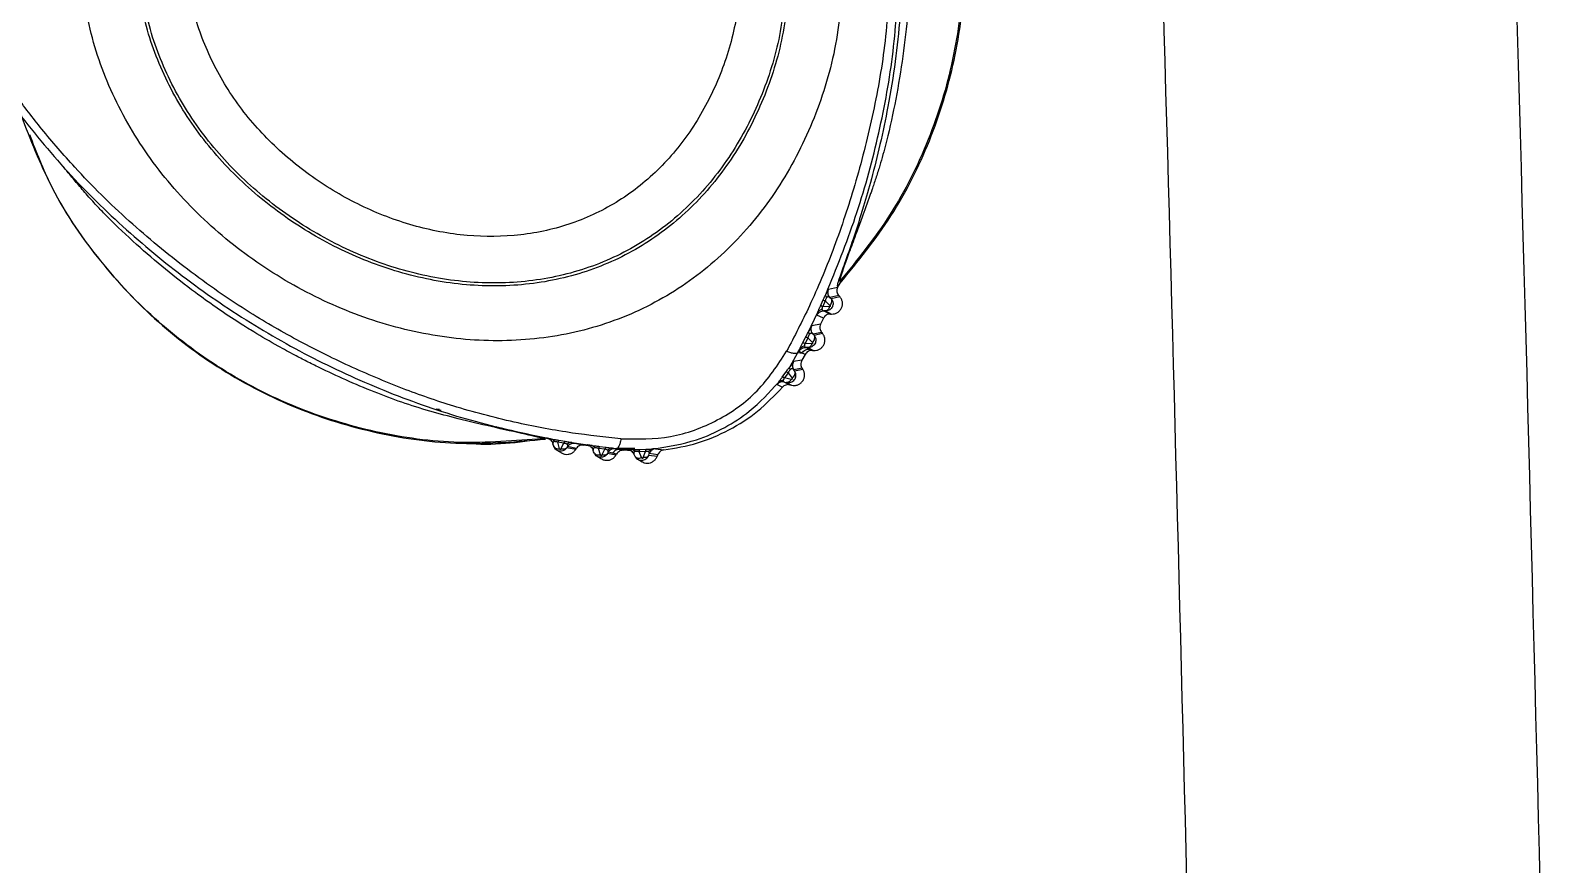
# Model space of a CAD drawing. Extents: x 409 to 498, y 628 to 778.
# Drawn here: x 490.764 to 494.781, y 705.329 to 707.518 of the extents above; entities that cross this region are included whole.
import ezdxf

# ---------------------------------------------------------------- set-up
doc = ezdxf.new("R2010")
doc.units = 0
doc.header["$MEASUREMENT"] = 0
doc.layers.add('1', color=4, linetype='Continuous')
doc.layers.add('GEOMETRY', color=4, linetype='Continuous', lineweight=25)

# ---------------------------------------------------------------- blocks, each defined once
blk = doc.blocks.new('2026_PULSE')
at = {"layer": 'GEOMETRY'}
for p, q in [((84.3044, 61.8835), (84.3113, 61.8944)), ((84.3106, 61.8992), (84.3113, 61.8944)), ((84.2809, 61.8782), (84.2795, 61.8761)), ((84.3042, 61.8831), (84.2809, 61.8782)), ((84.3078, 61.862), (84.2845, 61.8569)), ((84.2845, 61.8569), (84.2875, 61.854)), ((84.2875, 61.854), (84.3101, 61.8596)), ((84.2875, 61.854), (84.2913, 61.8481)), ((84.3037, 61.8884), (84.3044, 61.8835)), ((84.3044, 61.8835), (84.3042, 61.8831)), ((84.3101, 61.8596), (84.3078, 61.862)), ((84.2503, 61.8105), (84.2506, 61.8125)), ((84.2675, 61.8022), (84.2503, 61.8105)), ((84.2594, 61.8344), (84.266, 61.8489)), ((84.2722, 61.8479), (84.2657, 61.8334)), ((84.2835, 61.8326), (84.2657, 61.8334)), ((84.2726, 61.8216), (84.2688, 61.8218)), ((84.2688, 61.8218), (84.286, 61.8134)), ((84.2722, 61.8479), (84.2847, 61.8353)), ((84.2726, 61.8216), (84.2888, 61.8133)), ((84.286, 61.8134), (84.2888, 61.8133)), ((84.26, 61.7866), (84.2374, 61.7821)), ((84.2675, 61.8022), (84.26, 61.7866)), ((84.2127, 61.7369), (84.2201, 61.7516)), ((84.2268, 61.7512), (84.2194, 61.7365)), ((84.2371, 61.7351), (84.2194, 61.7365)), ((84.2267, 61.7512), (84.2387, 61.7383)), ((84.2628, 61.7652), (84.2402, 61.7606)), ((84.2402, 61.7606), (84.2427, 61.7579)), ((84.2427, 61.7579), (84.2646, 61.7631)), ((84.2646, 61.7631), (84.2628, 61.7652)), ((84.1798, 61.6761), (84.2007, 61.7123)), ((84.2108, 61.692), (84.1892, 61.6885)), ((84.2007, 61.7123), (84.2055, 61.7215)), ((84.2007, 61.7123), (84.2123, 61.7111)), ((84.2034, 61.7155), (84.2037, 61.7172)), ((84.2123, 61.7111), (84.2034, 61.7155)), ((84.2196, 61.7076), (84.2108, 61.692)), ((84.2196, 61.7076), (84.2123, 61.7111)), ((84.2264, 61.7255), (84.2222, 61.7259)), ((84.2222, 61.7259), (84.2311, 61.7215)), ((84.2264, 61.7255), (84.2417, 61.7176)), ((84.2311, 61.7215), (84.2384, 61.7179)), ((84.2384, 61.7179), (84.2417, 61.7176)), ((84.1591, 61.6474), (84.1686, 61.6604)), ((84.1751, 61.659), (84.1655, 61.6457)), ((84.1751, 61.659), (84.1853, 61.6454)), ((84.1892, 61.6885), (84.1874, 61.6866)), ((84.2115, 61.671), (84.1897, 61.6673)), ((84.1917, 61.6645), (84.1897, 61.6673)), ((84.1917, 61.6645), (84.213, 61.6687)), ((84.1949, 61.6572), (84.1917, 61.6645)), ((84.213, 61.6687), (84.2115, 61.671)), ((84.1459, 61.6285), (84.1599, 61.6213)), ((84.1828, 61.6417), (84.1655, 61.6457)), ((84.1655, 61.635), (84.1706, 61.6337)), ((84.1655, 61.635), (84.1792, 61.6275)), ((84.1706, 61.6337), (84.1839, 61.6264)), ((84.1792, 61.6275), (84.1839, 61.6264)), ((83.2604, 61.5626), (83.2516, 61.5636)), ((83.2556, 61.5623), (83.2641, 61.5613)), ((83.3984, 61.5197), (83.4086, 61.517)), ((83.5379, 61.485), (83.531, 61.4865)), ((83.5589, 61.4683), (83.5579, 61.4724)), ((83.5681, 61.456), (83.5805, 61.4488)), ((83.5867, 61.4741), (83.571, 61.4768)), ((83.5753, 61.4598), (83.571, 61.4768)), ((83.573, 61.4822), (83.5888, 61.4795)), ((83.5782, 61.4593), (83.5867, 61.4741)), ((83.5959, 61.4656), (83.5941, 61.4624)), ((83.6176, 61.4581), (83.5941, 61.4624)), ((83.619, 61.4604), (83.5959, 61.4656)), ((83.6069, 61.4761), (83.6604, 61.4681)), ((83.6156, 61.4746), (83.6387, 61.4694)), ((83.6176, 61.4581), (83.619, 61.4604)), ((83.6558, 61.4668), (83.6387, 61.4694)), ((83.6473, 61.4698), (83.6536, 61.4676)), ((83.6645, 61.4519), (83.6635, 61.4554)), ((83.6939, 61.4584), (83.6774, 61.4605)), ((83.6823, 61.4438), (83.6774, 61.4605)), ((83.6801, 61.4659), (83.6968, 61.4638)), ((83.6859, 61.4433), (83.6939, 61.4584)), ((83.7024, 61.4507), (83.7005, 61.4471)), ((83.7147, 61.4481), (83.7024, 61.4507)), ((83.7144, 61.4614), (83.7246, 61.4602)), ((83.7248, 61.446), (83.7147, 61.4481)), ((83.7215, 61.4605), (83.7338, 61.4579)), ((83.7246, 61.4602), (83.7663, 61.4575)), ((83.7246, 61.4602), (83.7338, 61.4579)), ((83.7278, 61.4617), (83.7606, 61.4615)), ((83.7338, 61.4579), (83.7438, 61.4558)), ((83.7617, 61.4543), (83.7438, 61.4558)), ((83.7554, 61.4573), (83.7514, 61.4578)), ((83.7634, 61.4541), (83.758, 61.4568)), ((83.7606, 61.4615), (83.773, 61.4615)), ((83.8006, 61.4526), (83.7839, 61.4521)), ((83.7905, 61.4364), (83.7839, 61.4521)), ((83.7858, 61.4579), (83.8021, 61.4584)), ((83.7949, 61.4364), (83.8006, 61.4526)), ((83.827, 61.4597), (83.8488, 61.4566)), ((83.6736, 61.44), (83.6855, 61.4331)), ((83.7232, 61.4432), (83.7005, 61.4471)), ((83.7232, 61.4432), (83.7248, 61.446)), ((83.7703, 61.4453), (83.7716, 61.4422)), ((83.7802, 61.4322), (83.7915, 61.4257)), ((83.809, 61.4423), (83.8106, 61.4472)), ((83.831, 61.4396), (83.809, 61.4423)), ((83.8327, 61.4441), (83.8106, 61.4472)), ((83.831, 61.4396), (83.8327, 61.4441))]:
    blk.add_line(p, q, dxfattribs=at)
for points in [[(86.2036, 57.794), (86.1279, 61.6289), (86.011, 65.4629), (85.8529, 69.2953)], [(84.9778, 67.9736), (85.1098, 64.5755), (85.2094, 61.1761), (85.2765, 57.7762)], [(84.3707, 63.5222), (84.4125, 63.4618), (84.4962, 63.341), (84.5797, 63.1357), (84.629, 62.9205), (84.6397, 62.6996), (84.6126, 62.4802), (84.5476, 62.2692), (84.4491, 62.0707), (84.3568, 61.9563), (84.3106, 61.8992)], [(84.3113, 61.8944), (84.358, 61.9518), (84.4514, 62.0666), (84.5509, 62.2662), (84.6167, 62.4786), (84.6441, 62.6995), (84.6331, 62.9219), (84.5832, 63.1385), (84.4987, 63.345), (84.4141, 63.4664), (84.3718, 63.5271)], [(84.2888, 61.8133), (84.2915, 61.8134), (84.2969, 61.8137), (84.3045, 61.8171), (84.3107, 61.8223), (84.3152, 61.8292), (84.3175, 61.837), (84.3174, 61.8452), (84.3151, 61.8531), (84.3117, 61.8574), (84.3101, 61.8596)], [(84.2417, 61.7176), (84.2444, 61.7176), (84.2498, 61.7177), (84.2575, 61.7208), (84.2639, 61.7258), (84.2687, 61.7325), (84.2712, 61.7403), (84.2714, 61.7485), (84.2694, 61.7565), (84.2662, 61.7609), (84.2646, 61.7631)], [(84.1839, 61.6264), (84.1866, 61.6261), (84.1921, 61.6253), (84.2003, 61.6272), (84.2075, 61.6313), (84.2132, 61.6374), (84.2169, 61.6449), (84.2181, 61.6532), (84.217, 61.6615), (84.2143, 61.6663), (84.213, 61.6687)]]:
    blk.add_open_spline(points, degree=3, dxfattribs=at)
for points, knots in [([(84.3216, 62.7108), (84.3158, 62.6431), (84.3043, 62.5084), (84.2437, 62.3157), (84.1527, 62.1399), (84.0304, 61.9884), (83.8808, 61.8679), (83.7083, 61.785), (83.521, 61.7429), (83.3262, 61.7407), (83.131, 61.777), (82.9425, 61.8489), (82.7672, 61.9525), (82.6117, 62.0832), (82.483, 62.2372), (82.388, 62.4094), (82.3277, 62.5942), (82.3237, 62.7216), (82.3218, 62.7848)], [0, 0, 0, 0, 0.064638, 0.128652, 0.191528, 0.253029, 0.313363, 0.373321, 0.433986, 0.495948, 0.559248, 0.623536, 0.688243, 0.752741, 0.816423, 0.878848, 0.939909, 1, 1, 1, 1]), ([(84.1808, 62.716), (84.1758, 62.658), (84.1659, 62.5425), (84.1142, 62.3773), (84.0363, 62.2267), (83.9317, 62.0968), (83.8037, 61.9935), (83.656, 61.9226), (83.4956, 61.8867), (83.3289, 61.885), (83.1617, 61.9162), (83.0002, 61.978), (82.8499, 62.0668), (82.7166, 62.1788), (82.6061, 62.3107), (82.5246, 62.458), (82.4728, 62.6162), (82.4694, 62.7253), (82.4676, 62.7794)], [0, 0, 0, 0, 0.064677, 0.128726, 0.191618, 0.253103, 0.313385, 0.373279, 0.433903, 0.49586, 0.559185, 0.62351, 0.688256, 0.752792, 0.816505, 0.878937, 0.939969, 1, 1, 1, 1]), ([(84.1732, 62.7162), (84.1682, 62.6587), (84.1584, 62.5443), (84.1072, 62.3806), (84.0301, 62.2313), (83.9264, 62.1026), (83.7995, 62.0003), (83.6532, 61.93), (83.4943, 61.8944), (83.329, 61.8928), (83.1634, 61.9238), (83.0034, 61.985), (82.8544, 62.073), (82.7222, 62.184), (82.6127, 62.3147), (82.5319, 62.4607), (82.4806, 62.6174), (82.4771, 62.7255), (82.4754, 62.7791)], [0, 0, 0, 0, 0.06468, 0.128735, 0.191634, 0.253118, 0.313391, 0.373269, 0.433886, 0.495846, 0.559178, 0.623509, 0.688256, 0.752797, 0.816517, 0.878954, 0.939983, 1, 1, 1, 1]), ([(84.0534, 62.7207), (84.0492, 62.6713), (84.0408, 62.5732), (83.997, 62.4328), (83.931, 62.3048), (83.8424, 62.1946), (83.7338, 62.1068), (83.6085, 62.0467), (83.4725, 62.0164), (83.3311, 62.0152), (83.1893, 62.042), (83.0522, 62.0946), (82.9244, 62.1701), (82.811, 62.2652), (82.7169, 62.3771), (82.6475, 62.502), (82.6033, 62.636), (82.6003, 62.7286), (82.5988, 62.7745)], [0, 0, 0, 0, 0.064705, 0.128813, 0.191763, 0.253244, 0.313432, 0.373191, 0.433751, 0.495731, 0.55912, 0.623495, 0.688261, 0.752837, 0.816615, 0.87909, 0.940089, 1, 1, 1, 1]), ([(84.4436, 62.7063), (84.4391, 62.6392), (84.4304, 62.5095), (84.3951, 62.3209), (84.3498, 62.1456), (84.2949, 61.9833), (84.2357, 61.8405), (84.1913, 61.755), (84.1709, 61.7157)], [0, 0, 0, 0, 0.194123, 0.375326, 0.553698, 0.717107, 0.869983, 1, 1, 1, 1]), ([(84.2742, 61.8663), (84.3012, 61.9328), (84.3551, 62.0661), (84.4125, 62.2754), (84.4527, 62.4887), (84.4621, 62.6332), (84.4668, 62.7054)], [0, 0, 0, 0, 0.249231, 0.499142, 0.749419, 1, 1, 1, 1]), ([(84.4751, 62.7054), (84.4732, 62.6679), (84.4693, 62.5913), (84.4563, 62.4752), (84.4385, 62.3635), (84.417, 62.2606), (84.3951, 62.1732), (84.3711, 62.0893), (84.3467, 62.0134), (84.3235, 61.9473), (84.3097, 61.9092), (84.3042, 61.8924), (84.3039, 61.8897), (84.3037, 61.8884)], [0, 0, 0, 0, 0.12149, 0.247913, 0.378385, 0.489164, 0.591626, 0.675724, 0.782324, 0.86989, 0.941638, 0.97185, 1, 1, 1, 1]), ([(84.4949, 62.7047), (84.4929, 62.6664), (84.4887, 62.59), (84.4747, 62.4761), (84.4553, 62.3636), (84.4347, 62.2703), (84.4161, 62.2048), (84.4052, 62.1708), (84.3994, 62.1535), (84.3967, 62.1454), (84.3955, 62.1418), (84.3949, 62.14), (84.3946, 62.1392), (84.3945, 62.1389), (84.3945, 62.1389), (84.3944, 62.1388), (84.3943, 62.1385), (84.3939, 62.1373), (84.3923, 62.1325), (84.3837, 62.108), (84.3706, 62.0717), (84.3526, 62.023), (84.3366, 61.9798), (84.3218, 61.9393), (84.3137, 61.9148), (84.3108, 61.9027), (84.3107, 61.9004), (84.3106, 61.8992)], [0, 0, 0, 0, 0.126152, 0.252189, 0.377922, 0.503276, 0.569547, 0.605718, 0.622991, 0.630855, 0.634365, 0.63592, 0.637145, 0.637148, 0.637169, 0.637227, 0.637442, 0.638274, 0.641544, 0.654509, 0.725799, 0.772839, 0.835158, 0.892191, 0.945352, 0.972041, 1, 1, 1, 1]), ([(83.736, 61.4858), (83.6938, 61.4904), (83.6037, 61.5002), (83.4593, 61.5272), (83.313, 61.5649), (83.1682, 61.6144), (83.0307, 61.6723), (82.8942, 61.7394), (82.7481, 61.8235), (82.5977, 61.9286), (82.4434, 62.0559), (82.3173, 62.1806), (82.22, 62.2933), (82.1496, 62.3849), (82.0919, 62.4691), (82.0588, 62.5232), (82.0431, 62.5489)], [0, 0, 0, 0, 0.061839, 0.131845, 0.211627, 0.279904, 0.352971, 0.427433, 0.499926, 0.596401, 0.691889, 0.788478, 0.852073, 0.906668, 0.955606, 1, 1, 1, 1]), ([(82.1226, 62.3845), (82.1665, 62.3278), (82.2542, 62.2141), (82.4068, 62.0597), (82.5723, 61.9195), (82.7507, 61.7953), (82.9397, 61.6886), (83.1374, 61.6006), (83.3425, 61.5304), (83.4835, 61.5003), (83.5539, 61.4852)], [0, 0, 0, 0, 0.124613, 0.249568, 0.374705, 0.499995, 0.625284, 0.750423, 0.875382, 1, 1, 1, 1]), ([(83.531, 61.4865), (83.4578, 61.4805), (83.3114, 61.4685), (83.092, 61.4987), (82.8811, 61.5637), (82.6846, 61.6647), (82.5082, 61.7979), (82.3582, 61.9599), (82.2384, 62.1394), (82.1875, 62.271), (82.1632, 62.3342)], [0, 0, 0, 0, 0.126248, 0.252496, 0.378744, 0.504993, 0.631241, 0.757489, 0.883737, 1, 1, 1, 1]), ([(82.1845, 62.2843), (82.2022, 62.2388), (82.2466, 62.1245), (82.3575, 61.9605), (82.5079, 61.797), (82.6855, 61.6629), (82.8834, 61.5612), (83.0959, 61.4961), (83.3169, 61.4661), (83.4642, 61.4787), (83.5379, 61.485)], [0, 0, 0, 0, 0.086041, 0.216606, 0.347172, 0.477738, 0.608303, 0.738869, 0.869434, 1, 1, 1, 1]), ([(83.531, 61.4865), (83.5272, 61.4876), (83.5196, 61.4897), (83.4742, 61.5003), (83.3999, 61.5167), (83.3135, 61.5372), (83.2345, 61.5579), (83.161, 61.5811), (83.0876, 61.6091), (83.0154, 61.6394), (82.9566, 61.6668), (82.9122, 61.6889), (82.8762, 61.7075), (82.8297, 61.7328), (82.7885, 61.7569), (82.7603, 61.7742), (82.7528, 61.7789), (82.7506, 61.7803), (82.7499, 61.7807), (82.7496, 61.7809), (82.7496, 61.7809), (82.7495, 61.781), (82.749, 61.7813), (82.7472, 61.7824), (82.7402, 61.7868), (82.6965, 61.8148), (82.6278, 61.8625), (82.5404, 61.9306), (82.4634, 61.9968), (82.406, 62.0508), (82.3653, 62.0929), (82.3397, 62.1211), (82.3141, 62.1507), (82.2922, 62.1769), (82.2796, 62.1924), (82.2744, 62.1989)], [0, 0, 0, 0, 0.0318664, 0.0637231, 0.1310636, 0.1903614, 0.240463, 0.2907992, 0.3405282, 0.3929615, 0.4423828, 0.4659567, 0.4887685, 0.5206108, 0.5683424, 0.5809458, 0.5844308, 0.5854692, 0.586038, 0.5860407, 0.5860607, 0.5861148, 0.5863173, 0.5870996, 0.5901731, 0.6023557, 0.6874419, 0.7517725, 0.8169359, 0.8848096, 0.9057862, 0.9320707, 0.9597777, 0.9831259, 1, 1, 1, 1]), ([(84.266, 61.8489), (84.267, 61.8513), (84.2681, 61.8538), (84.2698, 61.8575), (84.2707, 61.8592), (84.2718, 61.8613), (84.2728, 61.8634), (84.2737, 61.8651), (84.2742, 61.8663)], [0, 0, 0, 0, 0.386711, 0.400532, 0.607773, 0.666949, 0.778449, 1, 1, 1, 1]), ([(84.2761, 61.8565), (84.2757, 61.856), (84.2749, 61.855), (84.2737, 61.8529), (84.2727, 61.8504), (84.2724, 61.8488), (84.2722, 61.8479)], [0, 0, 0, 0, 0.257065, 0.499427, 0.740311, 1, 1, 1, 1]), ([(84.2761, 61.8565), (84.2752, 61.8582), (84.2738, 61.8608), (84.2736, 61.8641), (84.274, 61.8655), (84.2742, 61.8663)], [0, 0, 0, 0, 0.489151, 0.744278, 1, 1, 1, 1]), ([(84.2795, 61.8761), (84.2792, 61.8759), (84.2788, 61.8753), (84.2769, 61.8717), (84.2751, 61.868), (84.2742, 61.8663)], [0, 0, 0, 0, 0.2946949, 0.6613516, 1, 1, 1, 1]), ([(84.2845, 61.8569), (84.2832, 61.8578), (84.2813, 61.8591), (84.2784, 61.8588), (84.2768, 61.8572), (84.2761, 61.8565)], [0, 0, 0, 0, 0.545844, 0.787539, 1, 1, 1, 1]), ([(84.2845, 61.8569), (84.2834, 61.8584), (84.281, 61.8614), (84.2793, 61.867), (84.2791, 61.8728), (84.2803, 61.8764), (84.2809, 61.8782)], [0, 0, 0, 0, 0.244704, 0.5, 0.755296, 1, 1, 1, 1]), ([(84.2847, 61.8353), (84.2858, 61.8369), (84.2882, 61.8401), (84.2898, 61.8455), (84.2897, 61.8504), (84.2882, 61.8528), (84.2875, 61.854)], [0, 0, 0, 0, 0.24251, 0.500006, 0.757498, 1, 1, 1, 1]), ([(84.3042, 61.8831), (84.3036, 61.8813), (84.3024, 61.8776), (84.3028, 61.8718), (84.3044, 61.8663), (84.3067, 61.8634), (84.3078, 61.862)], [0, 0, 0, 0, 0.253742, 0.509905, 0.758369, 1, 1, 1, 1]), ([(84.2293, 61.769), (84.2333, 61.7771), (84.2412, 61.7934), (84.2488, 61.8098), (84.2526, 61.8181)], [0, 0, 0, 0, 0.499752, 1, 1, 1, 1]), ([(84.2503, 61.8105), (84.2512, 61.8121), (84.2531, 61.8155), (84.2577, 61.8191), (84.2631, 61.8215), (84.2669, 61.8217), (84.2688, 61.8218)], [0, 0, 0, 0, 0.244604, 0.5, 0.755396, 1, 1, 1, 1]), ([(84.2506, 61.8125), (84.2506, 61.8126), (84.2507, 61.8133), (84.2518, 61.816), (84.2526, 61.8181)], [0, 0, 0, 0, 0.213127, 1, 1, 1, 1]), ([(84.2526, 61.8181), (84.2534, 61.82), (84.2542, 61.8219), (84.2551, 61.8243), (84.2555, 61.8254), (84.2561, 61.827), (84.257, 61.8292), (84.258, 61.8314), (84.2589, 61.8332), (84.2594, 61.8344)], [0, 0, 0, 0, 0.415796, 0.420284, 0.453774, 0.64405, 0.702207, 0.805119, 1, 1, 1, 1]), ([(84.2637, 61.8257), (84.2625, 61.8254), (84.2601, 61.8248), (84.2569, 61.8231), (84.2543, 61.8209), (84.2532, 61.819), (84.2526, 61.8181)], [0, 0, 0, 0, 0.247273, 0.499996, 0.752721, 1, 1, 1, 1]), ([(84.2657, 61.8334), (84.2642, 61.8338), (84.2613, 61.8346), (84.2601, 61.8345), (84.2594, 61.8344)], [0, 0, 0, 0, 0.500003, 1, 1, 1, 1]), ([(84.2657, 61.8334), (84.2653, 61.8327), (84.2644, 61.8312), (84.264, 61.8298), (84.2639, 61.829), (84.2637, 61.8283), (84.2636, 61.8271), (84.2637, 61.8262), (84.2637, 61.8257)], [0, 0, 0, 0, 0.235042, 0.470576, 0.478141, 0.540974, 0.724966, 1, 1, 1, 1]), ([(84.2637, 61.8257), (84.2639, 61.8251), (84.2642, 61.8238), (84.2658, 61.8223), (84.2676, 61.822), (84.2688, 61.8218)], [0, 0, 0, 0, 0.226914, 0.472559, 1, 1, 1, 1]), ([(84.2722, 61.8479), (84.2707, 61.8483), (84.2678, 61.8491), (84.2666, 61.849), (84.266, 61.8489)], [0, 0, 0, 0, 0.4983209, 1, 1, 1, 1]), ([(84.286, 61.8134), (84.2841, 61.8133), (84.2802, 61.8132), (84.2749, 61.8106), (84.2704, 61.8071), (84.2685, 61.8038), (84.2675, 61.8022)], [0, 0, 0, 0, 0.253674, 0.509842, 0.758373, 1, 1, 1, 1]), ([(84.2913, 61.8481), (84.2919, 61.8461), (84.293, 61.8424), (84.2925, 61.837), (84.2909, 61.8322), (84.2881, 61.828), (84.2839, 61.8244), (84.2786, 61.8219), (84.2746, 61.8217), (84.2726, 61.8216)], [0, 0, 0, 0, 0.160863, 0.299617, 0.416215, 0.550348, 0.692325, 0.842197, 1, 1, 1, 1]), ([(84.2835, 61.8326), (84.2829, 61.831), (84.2818, 61.8279), (84.2791, 61.8243), (84.276, 61.8219), (84.2737, 61.8217), (84.2726, 61.8216)], [0, 0, 0, 0, 0.244322, 0.5, 0.755678, 1, 1, 1, 1]), ([(84.2847, 61.8353), (84.2848, 61.8352), (84.285, 61.8349), (84.2852, 61.8345), (84.2852, 61.834), (84.2851, 61.8336), (84.2849, 61.8333), (84.2847, 61.8331), (84.2844, 61.8328), (84.2839, 61.8326), (84.2836, 61.8326), (84.2835, 61.8326)], [0, 0, 0, 0, 0.144352, 0.279387, 0.402711, 0.515838, 0.570705, 0.625679, 0.73952, 0.863869, 1, 1, 1, 1]), ([(84.2374, 61.7821), (84.2368, 61.7815), (84.2359, 61.7807), (84.2326, 61.775), (84.2304, 61.7709), (84.2293, 61.769)], [0, 0, 0, 0, 0.54318, 0.782069, 1, 1, 1, 1]), ([(84.2402, 61.7606), (84.239, 61.7622), (84.2368, 61.7653), (84.2353, 61.7709), (84.2353, 61.7768), (84.2367, 61.7804), (84.2374, 61.7821)], [0, 0, 0, 0, 0.244606, 0.5, 0.755394, 1, 1, 1, 1]), ([(84.26, 61.7866), (84.2593, 61.7848), (84.2579, 61.7812), (84.2581, 61.7753), (84.2595, 61.7697), (84.2617, 61.7667), (84.2628, 61.7652)], [0, 0, 0, 0, 0.253687, 0.509855, 0.758386, 1, 1, 1, 1]), ([(84.2055, 61.7215), (84.2059, 61.7224), (84.2065, 61.7238), (84.2072, 61.7255), (84.208, 61.7274), (84.2098, 61.7312), (84.2116, 61.7347), (84.2127, 61.7369)], [0, 0, 0, 0, 0.231722, 0.347212, 0.412126, 0.632719, 1, 1, 1, 1]), ([(84.2176, 61.7292), (84.2163, 61.729), (84.2137, 61.7285), (84.2103, 61.7268), (84.2074, 61.7245), (84.2061, 61.7225), (84.2055, 61.7215)], [0, 0, 0, 0, 0.247126, 0.500004, 0.75288, 1, 1, 1, 1]), ([(84.2194, 61.7365), (84.2179, 61.7369), (84.2148, 61.7375), (84.2134, 61.7371), (84.2127, 61.7369)], [0, 0, 0, 0, 0.500018, 1, 1, 1, 1]), ([(84.2194, 61.7365), (84.219, 61.7358), (84.2181, 61.7344), (84.2178, 61.733), (84.2176, 61.7323), (84.2175, 61.7316), (84.2174, 61.7305), (84.2175, 61.7297), (84.2176, 61.7292)], [0, 0, 0, 0, 0.230171, 0.465865, 0.473511, 0.536883, 0.722542, 1, 1, 1, 1]), ([(84.2176, 61.7292), (84.218, 61.7283), (84.219, 61.7264), (84.2211, 61.7261), (84.2222, 61.7259)], [0, 0, 0, 0, 0.4753526, 1, 1, 1, 1]), ([(84.2201, 61.7516), (84.2216, 61.7546), (84.2247, 61.7605), (84.2278, 61.7661), (84.2293, 61.769)], [0, 0, 0, 0, 0.491532, 1, 1, 1, 1]), ([(84.2267, 61.7512), (84.2252, 61.7516), (84.2222, 61.7522), (84.2208, 61.7518), (84.2201, 61.7516)], [0, 0, 0, 0, 0.499055, 1, 1, 1, 1]), ([(84.2427, 61.7579), (84.2442, 61.7558), (84.2467, 61.7522), (84.2477, 61.746), (84.2473, 61.7405), (84.2452, 61.7351), (84.2416, 61.7306), (84.2369, 61.7274), (84.2317, 61.7255), (84.2282, 61.7255), (84.2264, 61.7255)], [0, 0, 0, 0, 0.1665117, 0.2799865, 0.4011093, 0.5232953, 0.6482334, 0.769287, 0.8865186, 1, 1, 1, 1]), ([(84.2371, 61.7351), (84.2365, 61.7337), (84.2352, 61.7309), (84.2326, 61.7277), (84.2295, 61.7257), (84.2274, 61.7256), (84.2264, 61.7255)], [0, 0, 0, 0, 0.244947, 0.5, 0.755053, 1, 1, 1, 1]), ([(84.2309, 61.7602), (84.2304, 61.7596), (84.2296, 61.7585), (84.2283, 61.7563), (84.2273, 61.7537), (84.2269, 61.7521), (84.2267, 61.7512)], [0, 0, 0, 0, 0.25021, 0.488494, 0.732792, 1, 1, 1, 1]), ([(84.2309, 61.7602), (84.23, 61.7617), (84.2284, 61.765), (84.229, 61.7676), (84.2293, 61.769)], [0, 0, 0, 0, 0.4898005, 1, 1, 1, 1]), ([(84.2402, 61.7606), (84.2388, 61.7617), (84.2368, 61.7632), (84.2338, 61.7627), (84.2321, 61.7616), (84.2313, 61.7606), (84.2309, 61.7602)], [0, 0, 0, 0, 0.552691, 0.791968, 0.900435, 1, 1, 1, 1]), ([(84.2387, 61.7383), (84.2388, 61.7381), (84.239, 61.7379), (84.2392, 61.7373), (84.2392, 61.7367), (84.2391, 61.7362), (84.2389, 61.7359), (84.2387, 61.7357), (84.2385, 61.7355), (84.2381, 61.7353), (84.2377, 61.7351), (84.2373, 61.7351), (84.2371, 61.7351)], [0, 0, 0, 0, 0.146361, 0.284808, 0.41183, 0.527282, 0.582294, 0.636648, 0.691473, 0.747865, 0.867827, 1, 1, 1, 1]), ([(84.2387, 61.7383), (84.24, 61.7399), (84.2427, 61.7431), (84.2447, 61.7487), (84.2449, 61.754), (84.2434, 61.7566), (84.2427, 61.7579)], [0, 0, 0, 0, 0.241792, 0.500007, 0.758217, 1, 1, 1, 1]), ([(83.736, 61.4858), (83.7798, 61.4852), (83.8667, 61.484), (83.9918, 61.5303), (84.1002, 61.6074), (84.1472, 61.6794), (84.1709, 61.7157)], [0, 0, 0, 0, 0.2514158, 0.4999834, 0.7485544, 1, 1, 1, 1]), ([(84.2007, 61.7123), (84.1997, 61.7114), (84.1976, 61.7096), (84.1909, 61.7095), (84.182, 61.7113), (84.1746, 61.7142), (84.1709, 61.7157)], [0, 0, 0, 0, 0.239707, 0.491119, 0.747175, 1, 1, 1, 1]), ([(84.2034, 61.7155), (84.2044, 61.7171), (84.2064, 61.7203), (84.2111, 61.7237), (84.2166, 61.7258), (84.2204, 61.7259), (84.2222, 61.7259)], [0, 0, 0, 0, 0.2447054, 0.5, 0.7552946, 1, 1, 1, 1]), ([(84.2037, 61.7172), (84.2037, 61.7173), (84.2038, 61.7178), (84.2047, 61.7198), (84.2055, 61.7215)], [0, 0, 0, 0, 0.117649, 1, 1, 1, 1]), ([(84.2108, 61.692), (84.21, 61.6903), (84.2083, 61.6869), (84.208, 61.6812), (84.2088, 61.6757), (84.2106, 61.6725), (84.2115, 61.671)], [0, 0, 0, 0, 0.253852, 0.511393, 0.759829, 1, 1, 1, 1]), ([(84.2123, 61.7111), (84.2133, 61.7127), (84.2153, 61.7159), (84.22, 61.7193), (84.2254, 61.7214), (84.2292, 61.7215), (84.2311, 61.7215)], [0, 0, 0, 0, 0.244721, 0.5, 0.755279, 1, 1, 1, 1]), ([(84.2384, 61.7179), (84.2365, 61.7178), (84.2326, 61.7178), (84.2273, 61.7156), (84.2227, 61.7123), (84.2206, 61.7091), (84.2196, 61.7076)], [0, 0, 0, 0, 0.253715, 0.509834, 0.758299, 1, 1, 1, 1]), ([(84.1686, 61.6604), (84.1706, 61.6632), (84.1744, 61.6686), (84.178, 61.6737), (84.1798, 61.6761)], [0, 0, 0, 0, 0.51114, 1, 1, 1, 1]), ([(84.1751, 61.659), (84.1736, 61.6596), (84.1707, 61.6608), (84.1693, 61.6606), (84.1686, 61.6604)], [0, 0, 0, 0, 0.499386, 1, 1, 1, 1]), ([(84.1706, 61.6337), (84.1725, 61.6335), (84.1764, 61.6329), (84.1821, 61.6342), (84.1873, 61.6369), (84.1915, 61.641), (84.1943, 61.6461), (84.1955, 61.6517), (84.1951, 61.6554), (84.1949, 61.6572)], [0, 0, 0, 0, 0.144507, 0.289018, 0.433648, 0.578516, 0.721145, 0.865396, 1, 1, 1, 1]), ([(84.1804, 61.6675), (84.1799, 61.6669), (84.1789, 61.6659), (84.1774, 61.6638), (84.176, 61.6614), (84.1754, 61.6599), (84.1751, 61.659)], [0, 0, 0, 0, 0.249261, 0.488794, 0.734234, 1, 1, 1, 1]), ([(84.1804, 61.6675), (84.1797, 61.6691), (84.1784, 61.6724), (84.1793, 61.6749), (84.1798, 61.6761)], [0, 0, 0, 0, 0.490313, 1, 1, 1, 1]), ([(84.1874, 61.6866), (84.1871, 61.6863), (84.1864, 61.6856), (84.1836, 61.6817), (84.181, 61.6779), (84.1798, 61.6761)], [0, 0, 0, 0, 0.345256, 0.689401, 1, 1, 1, 1]), ([(84.1897, 61.6673), (84.1884, 61.6684), (84.1867, 61.6701), (84.1836, 61.6698), (84.1818, 61.6688), (84.1808, 61.6679), (84.1804, 61.6675)], [0, 0, 0, 0, 0.55288, 0.791652, 0.900062, 1, 1, 1, 1]), ([(84.1853, 61.6454), (84.1868, 61.6468), (84.1899, 61.6497), (84.1927, 61.6551), (84.1935, 61.6604), (84.1923, 61.6632), (84.1917, 61.6645)], [0, 0, 0, 0, 0.241635, 0.500008, 0.758375, 1, 1, 1, 1]), ([(84.1892, 61.6885), (84.1883, 61.6869), (84.1867, 61.6835), (84.1861, 61.6778), (84.1869, 61.6721), (84.1888, 61.6689), (84.1897, 61.6673)], [0, 0, 0, 0, 0.24483, 0.5, 0.75517, 1, 1, 1, 1]), ([(83.8196, 61.4593), (83.8585, 61.4653), (83.9237, 61.4754), (84.0086, 61.5139), (84.0837, 61.5623), (84.1251, 61.6075), (84.1493, 61.6339)], [0, 0, 0, 0, 0.307324, 0.515132, 0.716378, 1, 1, 1, 1]), ([(83.8488, 61.4566), (83.8785, 61.4617), (83.9377, 61.4718), (84.0207, 61.5074), (84.0971, 61.556), (84.1388, 61.5994), (84.1599, 61.6213)], [0, 0, 0, 0, 0.25081, 0.499261, 0.74806, 1, 1, 1, 1]), ([(84.1655, 61.635), (84.1637, 61.6353), (84.1601, 61.6358), (84.1547, 61.6347), (84.1497, 61.6324), (84.1472, 61.6298), (84.1459, 61.6285)], [0, 0, 0, 0, 0.245215, 0.5000005, 0.7547858, 1, 1, 1, 1]), ([(84.1493, 61.6339), (84.1482, 61.6324), (84.1459, 61.6292), (84.1459, 61.6288), (84.1459, 61.6285)], [0, 0, 0, 0, 0.470584, 1, 1, 1, 1]), ([(84.1493, 61.6339), (84.1499, 61.6347), (84.1508, 61.6359), (84.1518, 61.6375), (84.1524, 61.6383), (84.1526, 61.6386), (84.1528, 61.6389), (84.1536, 61.6399), (84.1556, 61.6428), (84.1577, 61.6455), (84.1591, 61.6474)], [0, 0, 0, 0, 0.237358, 0.356058, 0.420019, 0.422084, 0.43752, 0.479818, 0.63966, 1, 1, 1, 1]), ([(84.1618, 61.6389), (84.1606, 61.6389), (84.1581, 61.6389), (84.1547, 61.6379), (84.1516, 61.6363), (84.1501, 61.6347), (84.1493, 61.6339)], [0, 0, 0, 0, 0.247391, 0.500007, 0.75262, 1, 1, 1, 1]), ([(84.1655, 61.6457), (84.1641, 61.6463), (84.1612, 61.6476), (84.1598, 61.6475), (84.1591, 61.6474)], [0, 0, 0, 0, 0.5, 1, 1, 1, 1]), ([(84.1792, 61.6275), (84.1774, 61.6278), (84.1738, 61.6284), (84.1685, 61.6272), (84.1636, 61.6249), (84.1611, 61.6225), (84.1599, 61.6213)], [0, 0, 0, 0, 0.254076, 0.511662, 0.759811, 1, 1, 1, 1]), ([(84.1655, 61.6457), (84.1649, 61.6451), (84.1638, 61.6438), (84.1631, 61.6425), (84.1627, 61.6418), (84.1624, 61.6412), (84.162, 61.6402), (84.1619, 61.6394), (84.1618, 61.6389)], [0, 0, 0, 0, 0.238068, 0.475416, 0.501679, 0.551762, 0.728188, 1, 1, 1, 1]), ([(84.1618, 61.6389), (84.162, 61.638), (84.1624, 61.6359), (84.1644, 61.6353), (84.1655, 61.635)], [0, 0, 0, 0, 0.471748, 1, 1, 1, 1]), ([(84.1828, 61.6417), (84.182, 61.6404), (84.1803, 61.6377), (84.1771, 61.635), (84.1738, 61.6335), (84.1717, 61.6337), (84.1706, 61.6337)], [0, 0, 0, 0, 0.244802, 0.5, 0.755198, 1, 1, 1, 1]), ([(84.1853, 61.6454), (84.1854, 61.6452), (84.1856, 61.6448), (84.1858, 61.6441), (84.1857, 61.6434), (84.1854, 61.6428), (84.1851, 61.6424), (84.1849, 61.6422), (84.1846, 61.6419), (84.1841, 61.6417), (84.1835, 61.6416), (84.183, 61.6417), (84.1828, 61.6417)], [0, 0, 0, 0, 0.144988, 0.282396, 0.408827, 0.524229, 0.57945, 0.634159, 0.689453, 0.746382, 0.867343, 1, 1, 1, 1]), ([(83.5438, 61.4862), (83.5424, 61.4864), (83.5396, 61.487), (83.5248, 61.49), (83.4978, 61.4957), (83.4586, 61.5046), (83.4295, 61.5115), (83.4116, 61.5163), (83.4086, 61.5171)], [0, 0, 0, 0, 0.110697, 0.227978, 0.498425, 0.708078, 0.951828, 1, 1, 1, 1]), ([(83.3151, 61.4767), (83.316, 61.4765), (83.3846, 61.4665), (83.4543, 61.4755), (83.5231, 61.4844)], [0, 0, 0, 0, 0.013159, 1, 1, 1, 1]), ([(83.5539, 61.4852), (83.5521, 61.4856), (83.5484, 61.4862), (83.5434, 61.4872), (83.5428, 61.4872), (83.5425, 61.4873)], [0, 0, 0, 0, 0.221728, 0.46188, 1, 1, 1, 1]), ([(83.5425, 61.4873), (83.5442, 61.4868), (83.5479, 61.4858), (83.5526, 61.4823), (83.5562, 61.4778), (83.5574, 61.4742), (83.5579, 61.4724)], [0, 0, 0, 0, 0.244703, 0.5, 0.755297, 1, 1, 1, 1]), ([(83.5461, 61.4867), (83.5465, 61.4865), (83.547, 61.4863), (83.5496, 61.4846), (83.5516, 61.483), (83.5537, 61.4809), (83.5556, 61.4782), (83.5571, 61.4755), (83.5576, 61.4735), (83.5579, 61.4726)], [0, 0, 0, 0, 0.340093, 0.485491, 0.610951, 0.717728, 0.81308, 0.906901, 1, 1, 1, 1]), ([(83.5539, 61.4852), (83.5563, 61.4849), (83.5599, 61.4843), (83.5643, 61.4837), (83.5669, 61.4833), (83.5693, 61.4829), (83.5716, 61.4825), (83.573, 61.4822)], [0, 0, 0, 0, 0.413921, 0.636614, 0.655903, 0.797447, 1, 1, 1, 1]), ([(83.5539, 61.4852), (83.5547, 61.485), (83.5563, 61.4846), (83.5591, 61.4826), (83.5607, 61.4801), (83.5617, 61.4785)], [0, 0, 0, 0, 0.255693, 0.510835, 1, 1, 1, 1]), ([(83.5617, 61.4785), (83.5608, 61.4783), (83.5588, 61.4779), (83.5574, 61.4758), (83.5577, 61.4738), (83.5579, 61.4724)], [0, 0, 0, 0, 0.216052, 0.460815, 1, 1, 1, 1]), ([(83.5589, 61.4683), (83.5594, 61.4671), (83.5604, 61.4644), (83.5642, 61.4615), (83.5694, 61.4597), (83.5734, 61.4598), (83.5753, 61.4598)], [0, 0, 0, 0, 0.242505, 0.499998, 0.757492, 1, 1, 1, 1]), ([(83.5941, 61.4624), (83.5931, 61.461), (83.5909, 61.4581), (83.5862, 61.455), (83.5805, 61.4532), (83.5744, 61.4533), (83.5687, 61.4553), (83.5641, 61.4587), (83.5606, 61.4632), (83.5595, 61.4666), (83.5589, 61.4683)], [0, 0, 0, 0, 0.116086, 0.238887, 0.368451, 0.504811, 0.634546, 0.760306, 0.882114, 1, 1, 1, 1]), ([(83.571, 61.4768), (83.5701, 61.4772), (83.5685, 61.4778), (83.5659, 61.4783), (83.5635, 61.4785), (83.5623, 61.4785), (83.5617, 61.4785)], [0, 0, 0, 0, 0.258502, 0.499148, 0.741168, 1, 1, 1, 1]), ([(83.573, 61.4822), (83.5727, 61.4818), (83.5722, 61.4809), (83.5714, 61.4782), (83.571, 61.4768)], [0, 0, 0, 0, 0.501821, 1, 1, 1, 1]), ([(83.5753, 61.4598), (83.5753, 61.4597), (83.5754, 61.4594), (83.5757, 61.459), (83.5761, 61.4587), (83.5765, 61.4586), (83.5769, 61.4585), (83.5772, 61.4586), (83.5776, 61.4587), (83.578, 61.4589), (83.5781, 61.4592), (83.5782, 61.4593)], [0, 0, 0, 0, 0.1443319, 0.2793708, 0.4026923, 0.5158196, 0.5706887, 0.6256613, 0.7395052, 0.8638514, 1, 1, 1, 1]), ([(83.5941, 61.4624), (83.5933, 61.4616), (83.5917, 61.4598), (83.5878, 61.4584), (83.5831, 61.4581), (83.5798, 61.4589), (83.5782, 61.4593)], [0, 0, 0, 0, 0.244322, 0.5, 0.755678, 1, 1, 1, 1]), ([(83.5806, 61.449), (83.5811, 61.4486), (83.5837, 61.4467), (83.5897, 61.4452), (83.5978, 61.4449), (83.6057, 61.4472), (83.6127, 61.4515), (83.616, 61.4559), (83.6176, 61.4581)], [0, 0, 0, 0, 0.040514, 0.232411, 0.424309, 0.616206, 0.808103, 1, 1, 1, 1]), ([(83.5888, 61.4795), (83.5885, 61.479), (83.5879, 61.4782), (83.5871, 61.4755), (83.5867, 61.4741)], [0, 0, 0, 0, 0.5, 1, 1, 1, 1]), ([(83.5947, 61.4714), (83.5942, 61.4717), (83.5934, 61.4723), (83.5916, 61.4732), (83.5893, 61.4739), (83.5876, 61.474), (83.5867, 61.4741)], [0, 0, 0, 0, 0.275715, 0.530152, 0.765716, 1, 1, 1, 1]), ([(83.5888, 61.4795), (83.5921, 61.4789), (83.5988, 61.4776), (83.6041, 61.4766), (83.6069, 61.4761)], [0, 0, 0, 0, 0.485792, 1, 1, 1, 1]), ([(83.6069, 61.4761), (83.6058, 61.4762), (83.6037, 61.4763), (83.6005, 61.4755), (83.5974, 61.4739), (83.5956, 61.4723), (83.5947, 61.4714)], [0, 0, 0, 0, 0.247251, 0.5, 0.752748, 1, 1, 1, 1]), ([(83.5959, 61.4656), (83.5963, 61.4666), (83.5971, 61.4686), (83.5954, 61.4705), (83.5947, 61.4714)], [0, 0, 0, 0, 0.5275072, 1, 1, 1, 1]), ([(83.5959, 61.4656), (83.597, 61.4671), (83.5993, 61.4702), (83.6043, 61.4733), (83.6099, 61.475), (83.6138, 61.4747), (83.6156, 61.4746)], [0, 0, 0, 0, 0.244604, 0.5, 0.755396, 1, 1, 1, 1]), ([(83.6069, 61.4761), (83.609, 61.4757), (83.614, 61.4749), (83.615, 61.4747), (83.6156, 61.4746)], [0, 0, 0, 0, 0.428533, 1, 1, 1, 1]), ([(83.6387, 61.4694), (83.6368, 61.4695), (83.6329, 61.4698), (83.6273, 61.4679), (83.6224, 61.4649), (83.6202, 61.4619), (83.619, 61.4604)], [0, 0, 0, 0, 0.253687, 0.509854, 0.758386, 1, 1, 1, 1]), ([(83.6604, 61.4681), (83.6584, 61.4684), (83.6541, 61.4689), (83.6484, 61.4697), (83.6477, 61.4698), (83.6473, 61.4698)], [0, 0, 0, 0, 0.215843, 0.454476, 1, 1, 1, 1]), ([(83.6487, 61.4696), (83.6506, 61.469), (83.6539, 61.468), (83.6577, 61.4651), (83.661, 61.4616), (83.6624, 61.4586), (83.6632, 61.4567)], [0, 0, 0, 0, 0.302481, 0.504076, 0.703095, 1, 1, 1, 1]), ([(83.6542, 61.4672), (83.6553, 61.4665), (83.6582, 61.4649), (83.6615, 61.4608), (83.6629, 61.4572), (83.6635, 61.4554)], [0, 0, 0, 0, 0.258984, 0.637487, 1, 1, 1, 1]), ([(83.6604, 61.4681), (83.6636, 61.4678), (83.6699, 61.4671), (83.6768, 61.4663), (83.6801, 61.4659)], [0, 0, 0, 0, 0.510693, 1, 1, 1, 1]), ([(83.6604, 61.4681), (83.6611, 61.4679), (83.6625, 61.4676), (83.6652, 61.4659), (83.6666, 61.4636), (83.6676, 61.4621)], [0, 0, 0, 0, 0.2561583, 0.5112463, 1, 1, 1, 1]), ([(83.6676, 61.4621), (83.667, 61.462), (83.6659, 61.4619), (83.6643, 61.4611), (83.6627, 61.4592), (83.6632, 61.4569), (83.6635, 61.4554)], [0, 0, 0, 0, 0.102414, 0.213748, 0.458342, 1, 1, 1, 1]), ([(83.6645, 61.4519), (83.6651, 61.4505), (83.6662, 61.4477), (83.6705, 61.4448), (83.6761, 61.4432), (83.6803, 61.4436), (83.6823, 61.4438)], [0, 0, 0, 0, 0.241786, 0.499997, 0.75821, 1, 1, 1, 1]), ([(83.7005, 61.4471), (83.6995, 61.4457), (83.6975, 61.4428), (83.6932, 61.4396), (83.688, 61.4375), (83.6822, 61.4371), (83.6764, 61.4383), (83.6711, 61.4413), (83.6667, 61.4459), (83.6653, 61.4499), (83.6645, 61.4519)], [0, 0, 0, 0, 0.112526, 0.228496, 0.347979, 0.471037, 0.597725, 0.728089, 0.86217, 1, 1, 1, 1]), ([(83.6774, 61.4605), (83.6766, 61.4608), (83.6749, 61.4614), (83.6722, 61.462), (83.6696, 61.4622), (83.6683, 61.4622), (83.6676, 61.4621)], [0, 0, 0, 0, 0.266443, 0.509618, 0.748019, 1, 1, 1, 1]), ([(83.6801, 61.4659), (83.6797, 61.4655), (83.6788, 61.4647), (83.6779, 61.4619), (83.6774, 61.4605)], [0, 0, 0, 0, 0.501099, 1, 1, 1, 1]), ([(83.6968, 61.4638), (83.6963, 61.4634), (83.6954, 61.4626), (83.6944, 61.4598), (83.6939, 61.4584)], [0, 0, 0, 0, 0.499997, 1, 1, 1, 1]), ([(83.7014, 61.4559), (83.701, 61.4562), (83.7003, 61.4568), (83.6986, 61.4576), (83.6967, 61.4581), (83.6951, 61.4584), (83.6942, 61.4584), (83.6939, 61.4584)], [0, 0, 0, 0, 0.278913, 0.535679, 0.770925, 0.912381, 1, 1, 1, 1]), ([(83.6968, 61.4638), (83.6999, 61.4634), (83.7067, 61.4625), (83.7117, 61.4617), (83.7144, 61.4614)], [0, 0, 0, 0, 0.472718, 1, 1, 1, 1]), ([(83.7144, 61.4614), (83.7132, 61.4614), (83.7109, 61.4615), (83.7074, 61.4604), (83.7042, 61.4586), (83.7023, 61.4568), (83.7014, 61.4559)], [0, 0, 0, 0, 0.247085, 0.499998, 0.752911, 1, 1, 1, 1]), ([(83.7024, 61.4507), (83.7027, 61.4516), (83.7033, 61.4534), (83.702, 61.4551), (83.7014, 61.4559)], [0, 0, 0, 0, 0.523731, 1, 1, 1, 1]), ([(83.7024, 61.4507), (83.7034, 61.4523), (83.7056, 61.4554), (83.7104, 61.4587), (83.7159, 61.4606), (83.7197, 61.4605), (83.7215, 61.4605)], [0, 0, 0, 0, 0.244705, 0.5, 0.755295, 1, 1, 1, 1]), ([(83.7144, 61.4614), (83.7161, 61.4611), (83.7202, 61.4607), (83.721, 61.4605), (83.7215, 61.4605)], [0, 0, 0, 0, 0.437397, 1, 1, 1, 1]), ([(83.7338, 61.4579), (83.7319, 61.4579), (83.7281, 61.458), (83.7227, 61.4561), (83.7179, 61.4528), (83.7157, 61.4497), (83.7147, 61.4481)], [0, 0, 0, 0, 0.244674, 0.499936, 0.755232, 1, 1, 1, 1]), ([(83.736, 61.4858), (83.7353, 61.4819), (83.7338, 61.4742), (83.7309, 61.4661), (83.7278, 61.4609), (83.7256, 61.4605), (83.7246, 61.4602)], [0, 0, 0, 0, 0.252807, 0.508865, 0.760288, 1, 1, 1, 1]), ([(83.7438, 61.4558), (83.7419, 61.4558), (83.738, 61.4559), (83.7326, 61.4538), (83.7279, 61.4506), (83.7258, 61.4475), (83.7248, 61.446)], [0, 0, 0, 0, 0.254418, 0.510944, 0.758803, 1, 1, 1, 1]), ([(83.7663, 61.4575), (83.7642, 61.4575), (83.76, 61.4576), (83.7542, 61.4578), (83.7535, 61.4577), (83.7531, 61.4577)], [0, 0, 0, 0, 0.215347, 0.453142, 1, 1, 1, 1]), ([(83.7703, 61.4453), (83.7695, 61.447), (83.7679, 61.4503), (83.7637, 61.4542), (83.7586, 61.457), (83.7549, 61.4575), (83.7531, 61.4577)], [0, 0, 0, 0, 0.244832, 0.500003, 0.755172, 1, 1, 1, 1]), ([(83.7634, 61.4541), (83.7649, 61.4529), (83.7678, 61.4505), (83.7695, 61.4471), (83.7703, 61.4455)], [0, 0, 0, 0, 0.510718, 1, 1, 1, 1]), ([(83.7663, 61.4575), (83.7693, 61.4575), (83.7755, 61.4576), (83.7823, 61.4578), (83.7858, 61.4579)], [0, 0, 0, 0, 0.489149, 1, 1, 1, 1]), ([(83.7663, 61.4575), (83.7677, 61.4572), (83.7705, 61.4567), (83.7728, 61.4538), (83.7739, 61.4524)], [0, 0, 0, 0, 0.509663, 1, 1, 1, 1]), ([(83.7739, 61.4524), (83.7733, 61.4523), (83.7721, 61.452), (83.7706, 61.4511), (83.7691, 61.449), (83.7698, 61.4468), (83.7703, 61.4453)], [0, 0, 0, 0, 0.102658, 0.213834, 0.457963, 1, 1, 1, 1]), ([(83.7839, 61.4521), (83.783, 61.4522), (83.7813, 61.4526), (83.7785, 61.4528), (83.7759, 61.4527), (83.7746, 61.4525), (83.7739, 61.4524)], [0, 0, 0, 0, 0.265172, 0.509677, 0.749232, 1, 1, 1, 1]), ([(83.7858, 61.4579), (83.7854, 61.4574), (83.7847, 61.4565), (83.7842, 61.4535), (83.7839, 61.4521)], [0, 0, 0, 0, 0.500743, 1, 1, 1, 1]), ([(83.8021, 61.4584), (83.8018, 61.458), (83.8011, 61.457), (83.8008, 61.4541), (83.8006, 61.4526)], [0, 0, 0, 0, 0.5, 1, 1, 1, 1]), ([(83.8087, 61.4519), (83.8082, 61.4521), (83.8073, 61.4525), (83.8055, 61.4529), (83.8031, 61.4529), (83.8014, 61.4527), (83.8006, 61.4526)], [0, 0, 0, 0, 0.2729323, 0.5256311, 0.762717, 1, 1, 1, 1]), ([(83.8021, 61.4584), (83.8053, 61.4586), (83.8119, 61.4589), (83.8169, 61.4591), (83.8196, 61.4593)], [0, 0, 0, 0, 0.47182, 1, 1, 1, 1]), ([(83.8196, 61.4593), (83.8185, 61.4591), (83.8164, 61.4587), (83.8134, 61.4571), (83.8108, 61.4549), (83.8094, 61.4529), (83.8087, 61.4519)], [0, 0, 0, 0, 0.247362, 0.499999, 0.752637, 1, 1, 1, 1]), ([(83.8106, 61.4472), (83.8108, 61.4482), (83.8111, 61.45), (83.8095, 61.4513), (83.8087, 61.4519)], [0, 0, 0, 0, 0.5274632, 1, 1, 1, 1]), ([(83.827, 61.4597), (83.8252, 61.4594), (83.8217, 61.4587), (83.8169, 61.4559), (83.813, 61.4521), (83.8114, 61.4488), (83.8106, 61.4472)], [0, 0, 0, 0, 0.2452127, 0.499997, 0.7547829, 1, 1, 1, 1]), ([(83.827, 61.4597), (83.8265, 61.4597), (83.8257, 61.4597), (83.8215, 61.4594), (83.8196, 61.4593)], [0, 0, 0, 0, 0.529053, 1, 1, 1, 1]), ([(83.8488, 61.4566), (83.847, 61.4563), (83.8434, 61.4556), (83.8388, 61.4526), (83.835, 61.4488), (83.8335, 61.4457), (83.8327, 61.4441)], [0, 0, 0, 0, 0.2540884, 0.5116744, 0.7598244, 1, 1, 1, 1]), ([(83.6823, 61.4438), (83.6824, 61.4436), (83.6825, 61.4433), (83.6829, 61.4428), (83.6834, 61.4425), (83.6839, 61.4424), (83.6843, 61.4423), (83.6846, 61.4424), (83.6849, 61.4424), (83.6852, 61.4426), (83.6856, 61.4429), (83.6858, 61.4432), (83.6859, 61.4433)], [0, 0, 0, 0, 0.146341, 0.284794, 0.411815, 0.527267, 0.582282, 0.636635, 0.691461, 0.747852, 0.86781, 1, 1, 1, 1]), ([(83.6857, 61.4333), (83.6864, 61.4328), (83.6894, 61.4307), (83.6957, 61.4293), (83.7039, 61.4293), (83.7117, 61.4319), (83.7185, 61.4365), (83.7216, 61.441), (83.7232, 61.4432)], [0, 0, 0, 0, 0.062621, 0.250096, 0.437572, 0.625048, 0.812524, 1, 1, 1, 1]), ([(83.7005, 61.4471), (83.6998, 61.4463), (83.6983, 61.4446), (83.6948, 61.4431), (83.6906, 61.4425), (83.6874, 61.4431), (83.6859, 61.4433)], [0, 0, 0, 0, 0.244947, 0.5, 0.755053, 1, 1, 1, 1]), ([(83.7716, 61.4422), (83.7728, 61.44), (83.7747, 61.4362), (83.7796, 61.4323), (83.7849, 61.4299), (83.7907, 61.4292), (83.7965, 61.4301), (83.8018, 61.4328), (83.8064, 61.4369), (83.8081, 61.4405), (83.809, 61.4423)], [0, 0, 0, 0, 0.150773, 0.264434, 0.386648, 0.506202, 0.625757, 0.747841, 0.872557, 1, 1, 1, 1]), ([(83.7716, 61.4422), (83.7724, 61.4409), (83.7738, 61.4382), (83.7785, 61.4358), (83.7843, 61.435), (83.7885, 61.4359), (83.7905, 61.4364)], [0, 0, 0, 0, 0.241628, 0.499996, 0.758367, 1, 1, 1, 1]), ([(83.7905, 61.4364), (83.7906, 61.4362), (83.7908, 61.4358), (83.7913, 61.4353), (83.792, 61.435), (83.7926, 61.4349), (83.7931, 61.4349), (83.7934, 61.435), (83.7938, 61.4351), (83.7942, 61.4354), (83.7947, 61.4358), (83.7948, 61.4362), (83.7949, 61.4364)], [0, 0, 0, 0, 0.144969, 0.282382, 0.408812, 0.524214, 0.579439, 0.634146, 0.689441, 0.746369, 0.867327, 1, 1, 1, 1]), ([(83.7916, 61.4259), (83.7935, 61.4249), (83.7977, 61.4225), (83.8054, 61.4216), (83.8137, 61.4228), (83.8211, 61.4265), (83.8274, 61.4322), (83.8298, 61.4372), (83.831, 61.4396)], [0, 0, 0, 0, 0.1325468, 0.3060374, 0.4795281, 0.6530187, 0.8265094, 1, 1, 1, 1]), ([(83.809, 61.4423), (83.8084, 61.4414), (83.8073, 61.4395), (83.8039, 61.4375), (83.7997, 61.4363), (83.7965, 61.4364), (83.7949, 61.4364)], [0, 0, 0, 0, 0.244802, 0.5, 0.755198, 1, 1, 1, 1])]:
    blk.add_open_spline(points, degree=3, knots=knots, dxfattribs=at)

msp = doc.modelspace()

# ---------------------------------------------------------------- block references
at = {"layer": '1'}
msp.add_blockref('2026_PULSE', (408.577, 644.9604), dxfattribs=at)

doc.saveas('drawing.dxf')
